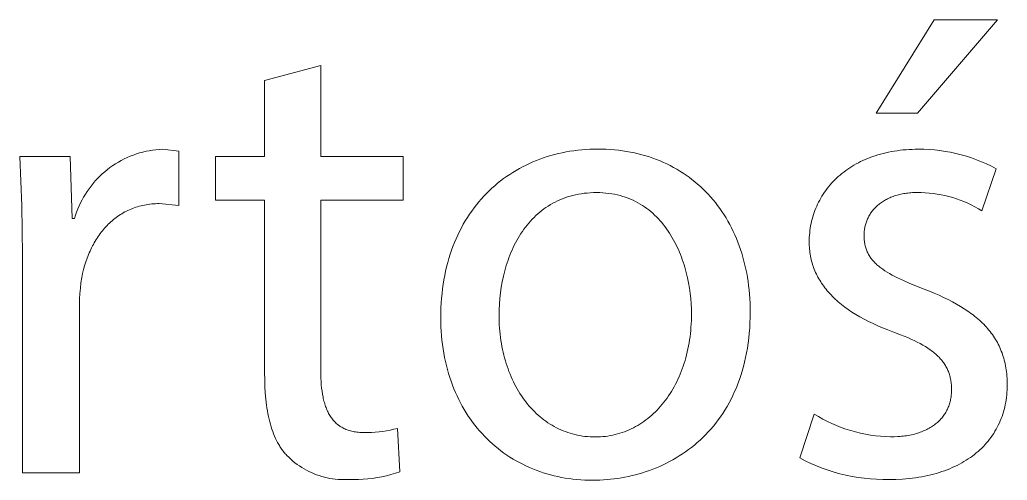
# Model space of a CAD drawing. Header units: millimetres. Extents: x 578 to 4608, y -138 to 2677.
# Drawn here: x 3570 to 3630.9, y -71.2 to -42.8 of the extents above; entities that cross this region are included whole.
import ezdxf

# ---------------------------------------------------------------- set-up
doc = ezdxf.new("R2010")
doc.units = ezdxf.units.MM
doc.header["$MEASUREMENT"] = 0
doc.layers.add('Domyślny', color=7, linetype='Continuous', true_color=0x000000)

msp = doc.modelspace()

# ---------------------------------------------------------------- linework, layer by layer
at = {"layer": 'Domyślny', "color": 18, "lineweight": 15, "true_color": 0x000000}
for p, q in [((3622.794, -48.598), (3626.364, -42.827)), ((3630.269, -42.827), (3625.344, -48.598)), ((3626.364, -42.827), (3630.269, -42.827)), ((3585.078, -46.572), (3588.541, -45.646)), ((3588.541, -45.646), (3588.541, -51.255)), ((3585.078, -51.255), (3585.078, -46.572)), ((3625.344, -48.598), (3622.794, -48.598)), ((3576.983, -51.173), (3577.176, -51.105)), ((3577.176, -51.105), (3577.372, -51.044)), ((3577.372, -51.044), (3577.569, -50.99)), ((3577.569, -50.99), (3577.768, -50.943)), ((3577.768, -50.943), (3577.969, -50.903)), ((3577.969, -50.903), (3578.171, -50.87)), ((3578.171, -50.87), (3578.374, -50.844)), ((3578.374, -50.844), (3578.578, -50.824)), ((3578.578, -50.824), (3578.783, -50.812)), ((3578.783, -50.812), (3579.789, -50.933)), ((3579.789, -50.933), (3579.789, -54.275)), ((3602.732, -51.202), (3602.961, -51.139)), ((3602.961, -51.139), (3603.193, -51.081)), ((3603.193, -51.081), (3603.427, -51.029)), ((3603.427, -51.029), (3603.664, -50.982)), ((3603.664, -50.982), (3603.903, -50.941)), ((3603.903, -50.941), (3604.143, -50.905)), ((3604.143, -50.905), (3604.386, -50.874)), ((3604.386, -50.874), (3604.631, -50.849)), ((3604.631, -50.849), (3604.878, -50.83)), ((3604.878, -50.83), (3605.127, -50.816)), ((3605.127, -50.816), (3605.377, -50.807)), ((3605.377, -50.807), (3605.629, -50.804)), ((3605.629, -50.804), (3605.891, -50.807)), ((3605.891, -50.807), (3606.15, -50.816)), ((3606.15, -50.816), (3606.406, -50.831)), ((3606.406, -50.831), (3606.659, -50.852)), ((3606.659, -50.852), (3606.91, -50.878)), ((3606.91, -50.878), (3607.157, -50.91)), ((3607.157, -50.91), (3607.402, -50.948)), ((3607.402, -50.948), (3607.643, -50.991)), ((3607.643, -50.991), (3607.882, -51.04)), ((3607.882, -51.04), (3608.118, -51.095)), ((3608.118, -51.095), (3608.35, -51.155)), ((3622.889, -51.163), (3623.051, -51.116)), ((3623.051, -51.116), (3623.216, -51.072)), ((3623.216, -51.072), (3623.384, -51.032)), ((3623.384, -51.032), (3623.554, -50.994)), ((3623.554, -50.994), (3623.727, -50.96)), ((3623.727, -50.96), (3623.902, -50.93)), ((3623.902, -50.93), (3624.08, -50.903)), ((3624.08, -50.903), (3624.261, -50.879)), ((3624.261, -50.879), (3624.444, -50.859)), ((3624.444, -50.859), (3624.63, -50.842)), ((3624.63, -50.842), (3624.818, -50.829)), ((3624.818, -50.829), (3625.009, -50.82)), ((3625.009, -50.82), (3625.202, -50.814)), ((3625.202, -50.814), (3625.398, -50.812)), ((3625.398, -50.812), (3625.731, -50.816)), ((3625.731, -50.816), (3626.063, -50.832)), ((3626.063, -50.832), (3626.395, -50.858)), ((3626.395, -50.858), (3626.726, -50.895)), ((3626.726, -50.895), (3627.055, -50.944)), ((3627.055, -50.944), (3627.383, -51.003)), ((3627.383, -51.003), (3627.708, -51.074)), ((3627.708, -51.074), (3628.031, -51.155)), ((3570.11, -54.3), (3569.979, -51.255)), ((3569.979, -51.255), (3573.092, -51.255)), ((3573.092, -51.255), (3573.213, -55.08)), ((3575.712, -51.827), (3575.883, -51.715)), ((3575.883, -51.715), (3576.058, -51.609)), ((3576.058, -51.609), (3576.237, -51.509)), ((3576.237, -51.509), (3576.419, -51.415)), ((3576.419, -51.415), (3576.604, -51.328)), ((3576.604, -51.328), (3576.792, -51.247)), ((3576.792, -51.247), (3576.983, -51.173)), ((3582.059, -53.953), (3582.059, -51.255)), ((3582.059, -51.255), (3585.078, -51.255)), ((3588.541, -51.255), (3593.627, -51.255)), ((3593.627, -51.255), (3593.627, -53.953)), ((3601.199, -51.79), (3601.409, -51.69)), ((3601.409, -51.69), (3601.623, -51.596)), ((3601.623, -51.596), (3601.839, -51.506)), ((3601.839, -51.506), (3602.058, -51.422)), ((3602.058, -51.422), (3602.28, -51.344)), ((3602.28, -51.344), (3602.505, -51.27)), ((3602.505, -51.27), (3602.732, -51.202)), ((3608.35, -51.155), (3608.579, -51.22)), ((3608.579, -51.22), (3608.805, -51.291)), ((3608.805, -51.291), (3609.028, -51.367)), ((3609.028, -51.367), (3609.248, -51.449)), ((3609.248, -51.449), (3609.464, -51.535)), ((3609.464, -51.535), (3609.676, -51.627)), ((3609.676, -51.627), (3609.886, -51.724)), ((3609.886, -51.724), (3610.092, -51.826)), ((3621.42, -51.798), (3621.554, -51.721)), ((3621.554, -51.721), (3621.691, -51.648)), ((3621.691, -51.648), (3621.831, -51.577)), ((3621.831, -51.577), (3621.974, -51.509)), ((3621.974, -51.509), (3622.119, -51.444)), ((3622.119, -51.444), (3622.268, -51.382)), ((3622.268, -51.382), (3622.419, -51.322)), ((3622.419, -51.322), (3622.573, -51.266)), ((3622.573, -51.266), (3622.73, -51.213)), ((3622.73, -51.213), (3622.889, -51.163)), ((3628.031, -51.155), (3628.351, -51.247)), ((3628.351, -51.247), (3628.667, -51.35)), ((3628.667, -51.35), (3628.98, -51.464)), ((3628.98, -51.464), (3629.289, -51.588)), ((3629.289, -51.588), (3629.594, -51.722)), ((3629.594, -51.722), (3629.894, -51.866)), ((3574.919, -52.474), (3575.069, -52.334)), ((3575.069, -52.334), (3575.223, -52.199)), ((3575.223, -52.199), (3575.381, -52.069)), ((3575.381, -52.069), (3575.544, -51.946)), ((3575.544, -51.946), (3575.712, -51.827)), ((3600.001, -52.494), (3600.192, -52.364)), ((3600.192, -52.364), (3600.387, -52.239)), ((3600.387, -52.239), (3600.585, -52.119)), ((3600.585, -52.119), (3600.787, -52.004)), ((3600.787, -52.004), (3600.991, -51.895)), ((3600.991, -51.895), (3601.199, -51.79)), ((3610.092, -51.826), (3610.294, -51.933)), ((3610.294, -51.933), (3610.493, -52.045)), ((3610.493, -52.045), (3610.688, -52.162)), ((3610.688, -52.162), (3610.879, -52.284)), ((3610.879, -52.284), (3611.067, -52.41)), ((3620.564, -52.404), (3620.677, -52.31)), ((3620.677, -52.31), (3620.794, -52.218)), ((3620.794, -52.218), (3620.913, -52.129)), ((3620.913, -52.129), (3621.035, -52.042)), ((3621.035, -52.042), (3621.161, -51.958)), ((3621.161, -51.958), (3621.289, -51.877)), ((3621.289, -51.877), (3621.42, -51.798)), ((3630.189, -52.02), (3629.303, -54.61)), ((3629.894, -51.866), (3630.189, -52.02)), ((3574.374, -53.084), (3574.502, -52.924)), ((3574.502, -52.924), (3574.636, -52.769)), ((3574.636, -52.769), (3574.775, -52.619)), ((3574.775, -52.619), (3574.919, -52.474)), ((3599.27, -53.064), (3599.448, -52.914)), ((3599.448, -52.914), (3599.628, -52.769)), ((3599.628, -52.769), (3599.813, -52.629)), ((3599.813, -52.629), (3600.001, -52.494)), ((3611.067, -52.41), (3611.251, -52.542)), ((3611.251, -52.542), (3611.431, -52.678)), ((3611.431, -52.678), (3611.607, -52.819)), ((3611.607, -52.819), (3611.78, -52.964)), ((3611.78, -52.964), (3611.948, -53.114)), ((3619.949, -53.015), (3620.044, -52.908)), ((3620.044, -52.908), (3620.142, -52.803)), ((3620.142, -52.803), (3620.243, -52.7)), ((3620.243, -52.7), (3620.347, -52.599)), ((3620.347, -52.599), (3620.454, -52.5)), ((3620.454, -52.5), (3620.564, -52.404)), ((3574.023, -53.587), (3574.134, -53.415)), ((3574.134, -53.415), (3574.251, -53.247)), ((3574.251, -53.247), (3574.374, -53.084)), ((3598.599, -53.711), (3598.761, -53.542)), ((3598.761, -53.542), (3598.927, -53.378)), ((3598.927, -53.378), (3599.097, -53.218)), ((3599.097, -53.218), (3599.27, -53.064)), ((3604.433, -53.587), (3604.259, -53.622)), ((3604.61, -53.557), (3604.433, -53.587)), ((3604.791, -53.533), (3604.61, -53.557)), ((3604.975, -53.514), (3604.791, -53.533)), ((3605.163, -53.5), (3604.975, -53.514)), ((3605.354, -53.491), (3605.163, -53.5)), ((3605.549, -53.489), (3605.354, -53.491)), ((3605.744, -53.492), (3605.549, -53.489)), ((3605.935, -53.501), (3605.744, -53.492)), ((3606.123, -53.516), (3605.935, -53.501)), ((3606.307, -53.536), (3606.123, -53.516)), ((3606.487, -53.563), (3606.307, -53.536)), ((3606.664, -53.595), (3606.487, -53.563)), ((3611.948, -53.114), (3612.113, -53.268)), ((3612.113, -53.268), (3612.274, -53.427)), ((3612.274, -53.427), (3612.43, -53.591)), ((3619.449, -53.702), (3619.524, -53.582)), ((3619.524, -53.582), (3619.603, -53.465)), ((3619.603, -53.465), (3619.685, -53.35)), ((3619.685, -53.35), (3619.77, -53.236)), ((3619.77, -53.236), (3619.858, -53.125)), ((3619.858, -53.125), (3619.949, -53.015)), ((3624.32, -53.585), (3624.238, -53.604)), ((3624.404, -53.568), (3624.32, -53.585)), ((3624.489, -53.552), (3624.404, -53.568)), ((3624.575, -53.538), (3624.489, -53.552)), ((3624.663, -53.525), (3624.575, -53.538)), ((3624.753, -53.514), (3624.663, -53.525)), ((3624.843, -53.505), (3624.753, -53.514)), ((3624.935, -53.497), (3624.843, -53.505)), ((3625.029, -53.491), (3624.935, -53.497)), ((3625.124, -53.487), (3625.029, -53.491)), ((3625.22, -53.484), (3625.124, -53.487)), ((3625.317, -53.483), (3625.22, -53.484)), ((3625.564, -53.486), (3625.317, -53.483)), ((3625.811, -53.497), (3625.564, -53.486)), ((3626.057, -53.516), (3625.811, -53.497)), ((3626.302, -53.543), (3626.057, -53.516)), ((3626.547, -53.578), (3626.302, -53.543)), ((3626.79, -53.621), (3626.547, -53.578)), ((3573.64, -54.311), (3573.726, -54.125)), ((3573.726, -54.125), (3573.819, -53.942)), ((3573.819, -53.942), (3573.917, -53.763)), ((3573.917, -53.763), (3574.023, -53.587)), ((3578.118, -54.189), (3578.004, -54.202)), ((3578.232, -54.18), (3578.118, -54.189)), ((3578.347, -54.173), (3578.232, -54.18)), ((3578.464, -54.169), (3578.347, -54.173)), ((3578.581, -54.168), (3578.464, -54.169)), ((3579.789, -54.275), (3578.581, -54.168)), ((3585.078, -53.953), (3582.059, -53.953)), ((3585.078, -64.609), (3585.078, -53.953)), ((3593.627, -53.953), (3588.541, -53.953)), ((3588.541, -53.953), (3588.541, -64.488)), ((3598.138, -54.247), (3598.288, -54.064)), ((3598.288, -54.064), (3598.441, -53.885)), ((3598.441, -53.885), (3598.599, -53.711)), ((3602.843, -54.15), (3602.702, -54.231)), ((3602.987, -54.074), (3602.843, -54.15)), ((3603.134, -54.001), (3602.987, -54.074)), ((3603.285, -53.933), (3603.134, -54.001)), ((3603.439, -53.87), (3603.285, -53.933)), ((3603.596, -53.811), (3603.439, -53.87)), ((3603.757, -53.756), (3603.596, -53.811)), ((3603.921, -53.707), (3603.757, -53.756)), ((3604.088, -53.662), (3603.921, -53.707)), ((3604.259, -53.622), (3604.088, -53.662)), ((3606.837, -53.632), (3606.664, -53.595)), ((3607.006, -53.675), (3606.837, -53.632)), ((3607.172, -53.723), (3607.006, -53.675)), ((3607.334, -53.776), (3607.172, -53.723)), ((3607.493, -53.834), (3607.334, -53.776)), ((3607.649, -53.897), (3607.493, -53.834)), ((3607.8, -53.964), (3607.649, -53.897)), ((3607.949, -54.037), (3607.8, -53.964)), ((3608.094, -54.113), (3607.949, -54.037)), ((3608.235, -54.194), (3608.094, -54.113)), ((3608.373, -54.28), (3608.235, -54.194)), ((3612.43, -53.591), (3612.582, -53.759)), ((3612.582, -53.759), (3612.731, -53.931)), ((3612.731, -53.931), (3612.875, -54.107)), ((3612.875, -54.107), (3613.015, -54.288)), ((3619.123, -54.323), (3619.181, -54.195)), ((3619.181, -54.195), (3619.243, -54.069)), ((3619.243, -54.069), (3619.308, -53.945)), ((3619.308, -53.945), (3619.377, -53.822)), ((3619.377, -53.822), (3619.449, -53.702)), ((3623.002, -54.178), (3622.948, -54.222)), ((3623.058, -54.136), (3623.002, -54.178)), ((3623.116, -54.095), (3623.058, -54.136)), ((3623.175, -54.055), (3623.116, -54.095)), ((3623.235, -54.016), (3623.175, -54.055)), ((3623.298, -53.978), (3623.235, -54.016)), ((3623.361, -53.941), (3623.298, -53.978)), ((3623.426, -53.906), (3623.361, -53.941)), ((3623.493, -53.872), (3623.426, -53.906)), ((3623.561, -53.839), (3623.493, -53.872)), ((3623.63, -53.807), (3623.561, -53.839)), ((3623.701, -53.777), (3623.63, -53.807)), ((3623.773, -53.748), (3623.701, -53.777)), ((3623.847, -53.72), (3623.773, -53.748)), ((3623.922, -53.694), (3623.847, -53.72)), ((3623.999, -53.67), (3623.922, -53.694)), ((3624.077, -53.646), (3623.999, -53.67)), ((3624.157, -53.624), (3624.077, -53.646)), ((3624.238, -53.604), (3624.157, -53.624)), ((3627.031, -53.673), (3626.79, -53.621)), ((3627.271, -53.732), (3627.031, -53.673)), ((3627.508, -53.799), (3627.271, -53.732)), ((3627.744, -53.874), (3627.508, -53.799)), ((3627.976, -53.957), (3627.744, -53.874)), ((3628.206, -54.047), (3627.976, -53.957)), ((3628.433, -54.145), (3628.206, -54.047)), ((3628.656, -54.251), (3628.433, -54.145)), ((3570.14, -57.348), (3570.11, -54.3)), ((3573.42, -54.884), (3573.487, -54.691)), ((3573.487, -54.691), (3573.56, -54.499)), ((3573.56, -54.499), (3573.64, -54.311)), ((3576.274, -54.79), (3576.184, -54.846)), ((3576.365, -54.737), (3576.274, -54.79)), ((3576.458, -54.685), (3576.365, -54.737)), ((3576.552, -54.636), (3576.458, -54.685)), ((3576.647, -54.59), (3576.552, -54.636)), ((3576.744, -54.545), (3576.647, -54.59)), ((3576.842, -54.503), (3576.744, -54.545)), ((3576.941, -54.463), (3576.842, -54.503)), ((3577.042, -54.426), (3576.941, -54.463)), ((3577.144, -54.391), (3577.042, -54.426)), ((3577.247, -54.359), (3577.144, -54.391)), ((3577.352, -54.329), (3577.247, -54.359)), ((3577.457, -54.301), (3577.352, -54.329)), ((3577.564, -54.276), (3577.457, -54.301)), ((3577.673, -54.254), (3577.564, -54.276)), ((3577.782, -54.234), (3577.673, -54.254)), ((3577.893, -54.216), (3577.782, -54.234)), ((3578.004, -54.202), (3577.893, -54.216)), ((3597.715, -54.825), (3597.852, -54.628)), ((3597.852, -54.628), (3597.993, -54.435)), ((3597.993, -54.435), (3598.138, -54.247)), ((3601.925, -54.799), (3601.806, -54.907)), ((3602.046, -54.695), (3601.925, -54.799)), ((3602.171, -54.595), (3602.046, -54.695)), ((3602.299, -54.498), (3602.171, -54.595)), ((3602.43, -54.405), (3602.299, -54.498)), ((3602.564, -54.316), (3602.43, -54.405)), ((3602.702, -54.231), (3602.564, -54.316)), ((3608.508, -54.369), (3608.373, -54.28)), ((3608.639, -54.463), (3608.508, -54.369)), ((3608.767, -54.56), (3608.639, -54.463)), ((3608.892, -54.662), (3608.767, -54.56)), ((3609.013, -54.767), (3608.892, -54.662)), ((3609.131, -54.875), (3609.013, -54.767)), ((3613.015, -54.288), (3613.15, -54.473)), ((3613.15, -54.473), (3613.281, -54.661)), ((3613.281, -54.661), (3613.408, -54.854)), ((3618.922, -54.848), (3618.967, -54.715)), ((3618.967, -54.715), (3619.016, -54.583)), ((3619.016, -54.583), (3619.067, -54.452)), ((3619.067, -54.452), (3619.123, -54.323)), ((3622.45, -54.767), (3622.415, -54.822)), ((3622.488, -54.713), (3622.45, -54.767)), ((3622.527, -54.659), (3622.488, -54.713)), ((3622.567, -54.607), (3622.527, -54.659)), ((3622.609, -54.556), (3622.567, -54.607)), ((3622.653, -54.505), (3622.609, -54.556)), ((3622.698, -54.455), (3622.653, -54.505)), ((3622.745, -54.407), (3622.698, -54.455)), ((3622.793, -54.359), (3622.745, -54.407)), ((3622.843, -54.312), (3622.793, -54.359)), ((3622.895, -54.267), (3622.843, -54.312)), ((3622.948, -54.222), (3622.895, -54.267)), ((3628.876, -54.364), (3628.656, -54.251)), ((3629.091, -54.483), (3628.876, -54.364)), ((3629.303, -54.61), (3629.091, -54.483)), ((3573.213, -55.08), (3573.361, -55.08)), ((3573.361, -55.08), (3573.42, -54.884)), ((3575.515, -55.368), (3575.438, -55.443)), ((3575.593, -55.296), (3575.515, -55.368)), ((3575.673, -55.225), (3575.593, -55.296)), ((3575.755, -55.157), (3575.673, -55.225)), ((3575.838, -55.09), (3575.755, -55.157)), ((3575.922, -55.026), (3575.838, -55.09)), ((3576.008, -54.964), (3575.922, -55.026)), ((3576.095, -54.904), (3576.008, -54.964)), ((3576.184, -54.846), (3576.095, -54.904)), ((3597.332, -55.445), (3597.455, -55.234)), ((3597.455, -55.234), (3597.583, -55.027)), ((3597.583, -55.027), (3597.715, -54.825)), ((3601.364, -55.371), (3601.262, -55.495)), ((3601.47, -55.25), (3601.364, -55.371)), ((3601.579, -55.132), (3601.47, -55.25)), ((3601.691, -55.018), (3601.579, -55.132)), ((3601.806, -54.907), (3601.691, -55.018)), ((3609.246, -54.987), (3609.131, -54.875)), ((3609.358, -55.103), (3609.246, -54.987)), ((3609.466, -55.222), (3609.358, -55.103)), ((3609.571, -55.343), (3609.466, -55.222)), ((3609.673, -55.468), (3609.571, -55.343)), ((3613.408, -54.854), (3613.53, -55.051)), ((3613.53, -55.051), (3613.648, -55.252)), ((3613.648, -55.252), (3613.762, -55.457)), ((3618.75, -55.535), (3618.778, -55.395)), ((3618.778, -55.395), (3618.809, -55.257)), ((3618.809, -55.257), (3618.843, -55.119)), ((3618.843, -55.119), (3618.881, -54.983)), ((3618.881, -54.983), (3618.922, -54.848)), ((3622.146, -55.412), (3622.128, -55.474)), ((3622.165, -55.35), (3622.146, -55.412)), ((3622.187, -55.288), (3622.165, -55.35)), ((3622.209, -55.228), (3622.187, -55.288)), ((3622.234, -55.168), (3622.209, -55.228)), ((3622.26, -55.108), (3622.234, -55.168)), ((3622.288, -55.049), (3622.26, -55.108)), ((3622.317, -54.991), (3622.288, -55.049)), ((3622.348, -54.934), (3622.317, -54.991)), ((3622.38, -54.878), (3622.348, -54.934)), ((3622.415, -54.822), (3622.38, -54.878)), ((3574.939, -56.018), (3574.874, -56.107)), ((3575.006, -55.93), (3574.939, -56.018)), ((3575.074, -55.844), (3575.006, -55.93)), ((3575.144, -55.76), (3575.074, -55.844)), ((3575.215, -55.678), (3575.144, -55.76)), ((3575.288, -55.597), (3575.215, -55.678)), ((3575.362, -55.519), (3575.288, -55.597)), ((3575.438, -55.443), (3575.362, -55.519)), ((3596.991, -56.105), (3597.1, -55.881)), ((3597.1, -55.881), (3597.214, -55.66)), ((3597.214, -55.66), (3597.332, -55.445)), ((3600.882, -56.019), (3600.795, -56.157)), ((3600.972, -55.884), (3600.882, -56.019)), ((3601.066, -55.751), (3600.972, -55.884)), ((3601.162, -55.622), (3601.066, -55.751)), ((3601.262, -55.495), (3601.162, -55.622)), ((3609.772, -55.596), (3609.673, -55.468)), ((3609.868, -55.726), (3609.772, -55.596)), ((3609.96, -55.859), (3609.868, -55.726)), ((3610.05, -55.995), (3609.96, -55.859)), ((3610.136, -56.133), (3610.05, -55.995)), ((3613.762, -55.457), (3613.87, -55.666)), ((3613.87, -55.666), (3613.975, -55.879)), ((3613.975, -55.879), (3614.074, -56.095)), ((3618.677, -56.105), (3618.69, -55.961)), ((3618.69, -55.961), (3618.707, -55.818)), ((3618.707, -55.818), (3618.727, -55.676)), ((3618.727, -55.676), (3618.75, -55.535)), ((3622.046, -55.993), (3622.043, -56.06)), ((3622.05, -55.927), (3622.046, -55.993)), ((3622.056, -55.861), (3622.05, -55.927)), ((3622.064, -55.795), (3622.056, -55.861)), ((3622.073, -55.73), (3622.064, -55.795)), ((3622.085, -55.665), (3622.073, -55.73)), ((3622.097, -55.601), (3622.085, -55.665)), ((3622.112, -55.537), (3622.097, -55.601)), ((3622.128, -55.474), (3622.112, -55.537)), ((3574.572, -56.581), (3574.517, -56.681)), ((3574.63, -56.483), (3574.572, -56.581)), ((3574.688, -56.386), (3574.63, -56.483)), ((3574.749, -56.292), (3574.688, -56.386)), ((3574.811, -56.199), (3574.749, -56.292)), ((3574.874, -56.107), (3574.811, -56.199)), ((3596.695, -56.806), (3596.789, -56.568)), ((3596.789, -56.568), (3596.888, -56.334)), ((3596.888, -56.334), (3596.991, -56.105)), ((3600.551, -56.586), (3600.476, -56.734)), ((3600.629, -56.441), (3600.551, -56.586)), ((3600.71, -56.298), (3600.629, -56.441)), ((3600.795, -56.157), (3600.71, -56.298)), ((3610.219, -56.273), (3610.136, -56.133)), ((3610.3, -56.416), (3610.219, -56.273)), ((3610.377, -56.56), (3610.3, -56.416)), ((3610.451, -56.707), (3610.377, -56.56)), ((3614.074, -56.095), (3614.169, -56.315)), ((3614.169, -56.315), (3614.259, -56.539)), ((3614.259, -56.539), (3614.345, -56.766)), ((3618.661, -56.543), (3618.662, -56.396)), ((3618.662, -56.652), (3618.661, -56.543)), ((3618.662, -56.396), (3618.668, -56.25)), ((3618.668, -56.25), (3618.677, -56.105)), ((3622.043, -56.06), (3622.043, -56.127)), ((3622.043, -56.127), (3622.043, -56.202)), ((3622.043, -56.202), (3622.046, -56.277)), ((3622.046, -56.277), (3622.05, -56.35)), ((3622.05, -56.35), (3622.056, -56.421)), ((3622.056, -56.421), (3622.064, -56.492)), ((3622.064, -56.492), (3622.074, -56.561)), ((3622.074, -56.561), (3622.085, -56.629)), ((3622.085, -56.629), (3622.098, -56.696)), ((3574.263, -57.204), (3574.218, -57.313)), ((3574.311, -57.096), (3574.263, -57.204)), ((3574.36, -56.99), (3574.311, -57.096)), ((3574.41, -56.885), (3574.36, -56.99)), ((3574.463, -56.782), (3574.41, -56.885)), ((3574.517, -56.681), (3574.463, -56.782)), ((3596.523, -57.295), (3596.606, -57.048)), ((3596.606, -57.048), (3596.695, -56.806)), ((3600.268, -57.189), (3600.205, -57.344)), ((3600.335, -57.035), (3600.268, -57.189)), ((3600.404, -56.883), (3600.335, -57.035)), ((3600.476, -56.734), (3600.404, -56.883)), ((3610.522, -56.855), (3610.451, -56.707)), ((3610.591, -57.005), (3610.522, -56.855)), ((3610.656, -57.157), (3610.591, -57.005)), ((3610.719, -57.31), (3610.656, -57.157)), ((3614.345, -56.766), (3614.425, -56.997)), ((3614.425, -56.997), (3614.501, -57.232)), ((3614.501, -57.232), (3614.572, -57.47)), ((3618.665, -56.761), (3618.662, -56.652)), ((3618.671, -56.869), (3618.665, -56.761)), ((3618.68, -56.976), (3618.671, -56.869)), ((3618.691, -57.083), (3618.68, -56.976)), ((3618.704, -57.189), (3618.691, -57.083)), ((3618.72, -57.295), (3618.704, -57.189)), ((3622.098, -56.696), (3622.113, -56.762)), ((3622.113, -56.762), (3622.13, -56.827)), ((3622.13, -56.827), (3622.148, -56.89)), ((3622.148, -56.89), (3622.168, -56.953)), ((3622.168, -56.953), (3622.19, -57.015)), ((3622.19, -57.015), (3622.214, -57.076)), ((3622.214, -57.076), (3622.239, -57.135)), ((3622.239, -57.135), (3622.267, -57.194)), ((3622.267, -57.194), (3622.296, -57.252)), ((3570.14, -70.782), (3570.14, -57.348)), ((3574.052, -57.764), (3573.979, -57.998)), ((3574.131, -57.536), (3574.052, -57.764)), ((3574.174, -57.423), (3574.131, -57.536)), ((3574.218, -57.313), (3574.174, -57.423)), ((3596.304, -58.061), (3596.371, -57.801)), ((3596.371, -57.801), (3596.444, -57.546)), ((3596.444, -57.546), (3596.523, -57.295)), ((3600.033, -57.822), (3599.981, -57.984)), ((3600.087, -57.661), (3600.033, -57.822)), ((3600.145, -57.502), (3600.087, -57.661)), ((3600.205, -57.344), (3600.145, -57.502)), ((3610.778, -57.465), (3610.719, -57.31)), ((3610.835, -57.62), (3610.778, -57.465)), ((3610.889, -57.777), (3610.835, -57.62)), ((3610.94, -57.935), (3610.889, -57.777)), ((3614.572, -57.47), (3614.637, -57.711)), ((3614.637, -57.711), (3614.698, -57.956)), ((3618.738, -57.4), (3618.72, -57.295)), ((3618.759, -57.504), (3618.738, -57.4)), ((3618.782, -57.608), (3618.759, -57.504)), ((3618.808, -57.711), (3618.782, -57.608)), ((3618.836, -57.814), (3618.808, -57.711)), ((3618.867, -57.915), (3618.836, -57.814)), ((3622.296, -57.252), (3622.327, -57.309)), ((3622.327, -57.309), (3622.359, -57.365)), ((3622.359, -57.365), (3622.394, -57.421)), ((3622.394, -57.421), (3622.43, -57.475)), ((3622.43, -57.475), (3622.468, -57.529)), ((3622.468, -57.529), (3622.508, -57.582)), ((3622.508, -57.582), (3622.55, -57.635)), ((3622.55, -57.635), (3622.594, -57.686)), ((3622.594, -57.686), (3622.639, -57.737)), ((3622.639, -57.737), (3622.686, -57.788)), ((3622.686, -57.788), (3622.735, -57.838)), ((3622.735, -57.838), (3622.786, -57.887)), ((3573.914, -58.237), (3573.855, -58.481)), ((3573.979, -57.998), (3573.914, -58.237)), ((3596.185, -58.593), (3596.242, -58.325)), ((3596.242, -58.325), (3596.304, -58.061)), ((3599.887, -58.312), (3599.844, -58.479)), ((3599.933, -58.147), (3599.887, -58.312)), ((3599.981, -57.984), (3599.933, -58.147)), ((3610.988, -58.094), (3610.94, -57.935)), ((3611.076, -58.414), (3610.988, -58.094)), ((3611.154, -58.737), (3611.076, -58.414)), ((3614.698, -57.956), (3614.754, -58.204)), ((3614.754, -58.204), (3614.805, -58.455)), ((3614.805, -58.455), (3614.85, -58.71)), ((3618.9, -58.016), (3618.867, -57.915)), ((3618.935, -58.117), (3618.9, -58.016)), ((3618.973, -58.217), (3618.935, -58.117)), ((3619.014, -58.316), (3618.973, -58.217)), ((3619.057, -58.414), (3619.014, -58.316)), ((3619.103, -58.512), (3619.057, -58.414)), ((3622.786, -57.887), (3622.839, -57.935)), ((3622.839, -57.935), (3622.894, -57.983)), ((3622.894, -57.983), (3622.95, -58.031)), ((3622.95, -58.031), (3623.008, -58.078)), ((3623.008, -58.078), (3623.069, -58.125)), ((3623.069, -58.125), (3623.131, -58.171)), ((3623.131, -58.171), (3623.195, -58.217)), ((3623.195, -58.217), (3623.328, -58.307)), ((3623.328, -58.307), (3623.469, -58.397)), ((3623.469, -58.397), (3623.618, -58.485)), ((3573.755, -59.059), (3573.716, -59.388)), ((3573.804, -58.731), (3573.755, -59.059)), ((3573.855, -58.481), (3573.804, -58.731)), ((3596.089, -59.142), (3596.135, -58.865)), ((3596.135, -58.865), (3596.185, -58.593)), ((3599.732, -58.984), (3599.672, -59.325)), ((3599.804, -58.646), (3599.732, -58.984)), ((3599.844, -58.479), (3599.804, -58.646)), ((3611.22, -59.06), (3611.154, -58.737)), ((3611.276, -59.384), (3611.22, -59.06)), ((3614.85, -58.71), (3614.89, -58.968)), ((3614.89, -58.968), (3614.925, -59.228)), ((3619.151, -58.609), (3619.103, -58.512)), ((3619.201, -58.705), (3619.151, -58.609)), ((3619.254, -58.801), (3619.201, -58.705)), ((3619.31, -58.896), (3619.254, -58.801)), ((3619.368, -58.99), (3619.31, -58.896)), ((3619.429, -59.083), (3619.368, -58.99)), ((3623.618, -58.485), (3623.774, -58.572)), ((3623.774, -58.572), (3623.938, -58.659)), ((3623.938, -58.659), (3624.109, -58.745)), ((3624.109, -58.745), (3624.475, -58.916)), ((3624.475, -58.916), (3624.872, -59.089)), ((3573.716, -59.388), (3573.687, -59.719)), ((3596.017, -59.707), (3596.05, -59.422)), ((3596.05, -59.422), (3596.089, -59.142)), ((3599.623, -59.669), (3599.585, -60.015)), ((3599.672, -59.325), (3599.623, -59.669)), ((3611.321, -59.708), (3611.276, -59.384)), ((3614.925, -59.228), (3614.955, -59.492)), ((3614.955, -59.492), (3614.98, -59.759)), ((3619.492, -59.176), (3619.429, -59.083)), ((3619.558, -59.268), (3619.492, -59.176)), ((3619.626, -59.359), (3619.558, -59.268)), ((3619.697, -59.449), (3619.626, -59.359)), ((3619.771, -59.539), (3619.697, -59.449)), ((3619.847, -59.627), (3619.771, -59.539)), ((3619.925, -59.715), (3619.847, -59.627)), ((3624.872, -59.089), (3625.76, -59.442)), ((3625.76, -59.442), (3626.072, -59.565)), ((3626.072, -59.565), (3626.375, -59.691)), ((3573.667, -60.05), (3573.656, -60.381)), ((3573.687, -59.719), (3573.667, -60.05)), ((3595.968, -60.289), (3595.989, -59.996)), ((3595.989, -59.996), (3596.017, -59.707)), ((3599.585, -60.015), (3599.558, -60.362)), ((3611.356, -60.03), (3611.321, -59.708)), ((3611.38, -60.349), (3611.356, -60.03)), ((3614.98, -59.759), (3614.999, -60.029)), ((3614.999, -60.029), (3615.013, -60.302)), ((3620.007, -59.803), (3619.925, -59.715)), ((3620.09, -59.889), (3620.007, -59.803)), ((3620.177, -59.975), (3620.09, -59.889)), ((3620.266, -60.059), (3620.177, -59.975)), ((3620.357, -60.143), (3620.266, -60.059)), ((3620.451, -60.226), (3620.357, -60.143)), ((3620.548, -60.309), (3620.451, -60.226)), ((3626.375, -59.691), (3626.668, -59.819)), ((3626.668, -59.819), (3626.951, -59.95)), ((3626.951, -59.95), (3627.224, -60.084)), ((3627.224, -60.084), (3627.488, -60.221)), ((3627.488, -60.221), (3627.742, -60.361)), ((3573.656, -60.381), (3573.656, -70.782)), ((3595.94, -61.192), (3595.943, -60.887)), ((3595.943, -60.887), (3595.952, -60.586)), ((3595.952, -60.586), (3595.968, -60.289)), ((3599.542, -60.71), (3599.536, -61.058)), ((3599.558, -60.362), (3599.542, -60.71)), ((3611.395, -60.665), (3611.38, -60.349)), ((3611.4, -60.977), (3611.395, -60.665)), ((3615.013, -60.302), (3615.021, -60.578)), ((3615.024, -60.856), (3615.02, -61.192)), ((3615.021, -60.578), (3615.024, -60.856)), ((3620.647, -60.39), (3620.548, -60.309)), ((3620.749, -60.471), (3620.647, -60.39)), ((3620.854, -60.55), (3620.749, -60.471)), ((3621.071, -60.707), (3620.854, -60.55)), ((3621.299, -60.861), (3621.071, -60.707)), ((3621.537, -61.01), (3621.299, -60.861)), ((3627.742, -60.361), (3627.986, -60.504)), ((3627.986, -60.504), (3628.22, -60.651)), ((3628.22, -60.651), (3628.445, -60.801)), ((3628.445, -60.801), (3628.659, -60.956)), ((3595.943, -61.479), (3595.94, -61.192)), ((3595.951, -61.763), (3595.943, -61.479)), ((3599.536, -61.058), (3599.538, -61.257)), ((3599.538, -61.257), (3599.543, -61.455)), ((3599.543, -61.455), (3599.552, -61.651)), ((3611.383, -61.588), (3611.393, -61.386)), ((3611.393, -61.386), (3611.398, -61.183)), ((3611.398, -61.183), (3611.4, -60.977)), ((3615.02, -61.192), (3615.009, -61.521)), ((3621.786, -61.156), (3621.537, -61.01)), ((3622.045, -61.299), (3621.786, -61.156)), ((3622.315, -61.437), (3622.045, -61.299)), ((3622.596, -61.572), (3622.315, -61.437)), ((3628.659, -60.956), (3628.763, -61.034)), ((3628.763, -61.034), (3628.864, -61.114)), ((3628.864, -61.114), (3628.963, -61.194)), ((3628.963, -61.194), (3629.059, -61.276)), ((3629.059, -61.276), (3629.153, -61.359)), ((3629.153, -61.359), (3629.244, -61.443)), ((3629.244, -61.443), (3629.333, -61.527)), ((3595.966, -62.043), (3595.951, -61.763)), ((3595.987, -62.32), (3595.966, -62.043)), ((3599.552, -61.651), (3599.565, -61.845)), ((3599.565, -61.845), (3599.581, -62.038)), ((3599.581, -62.038), (3599.6, -62.229)), ((3611.334, -62.181), (3611.354, -61.986)), ((3611.354, -61.986), (3611.371, -61.788)), ((3611.371, -61.788), (3611.383, -61.588)), ((3614.991, -61.845), (3614.966, -62.163)), ((3615.009, -61.521), (3614.991, -61.845)), ((3622.888, -61.703), (3622.596, -61.572)), ((3623.19, -61.83), (3622.888, -61.703)), ((3623.503, -61.953), (3623.19, -61.83)), ((3623.828, -62.072), (3623.503, -61.953)), ((3624.299, -62.253), (3623.828, -62.072)), ((3629.333, -61.527), (3629.42, -61.613)), ((3629.42, -61.613), (3629.503, -61.701)), ((3629.503, -61.701), (3629.585, -61.789)), ((3629.585, -61.789), (3629.664, -61.878)), ((3629.664, -61.878), (3629.74, -61.969)), ((3629.74, -61.969), (3629.814, -62.061)), ((3629.814, -62.061), (3629.886, -62.154)), ((3596.013, -62.593), (3595.987, -62.32)), ((3596.045, -62.863), (3596.013, -62.593)), ((3599.6, -62.229), (3599.623, -62.418)), ((3599.623, -62.418), (3599.649, -62.605)), ((3599.649, -62.605), (3599.678, -62.791)), ((3611.254, -62.756), (3611.284, -62.567)), ((3611.284, -62.567), (3611.311, -62.375)), ((3611.311, -62.375), (3611.334, -62.181)), ((3614.934, -62.475), (3614.896, -62.781)), ((3614.966, -62.163), (3614.934, -62.475)), ((3624.734, -62.434), (3624.299, -62.253)), ((3624.938, -62.525), (3624.734, -62.434)), ((3625.132, -62.617), (3624.938, -62.525)), ((3625.318, -62.709), (3625.132, -62.617)), ((3625.496, -62.802), (3625.318, -62.709)), ((3629.886, -62.154), (3629.955, -62.248)), ((3629.955, -62.248), (3630.022, -62.344)), ((3630.022, -62.344), (3630.086, -62.441)), ((3630.086, -62.441), (3630.147, -62.539)), ((3630.147, -62.539), (3630.206, -62.638)), ((3630.206, -62.638), (3630.263, -62.739)), ((3596.082, -63.129), (3596.045, -62.863)), ((3596.125, -63.392), (3596.082, -63.129)), ((3599.678, -62.791), (3599.711, -62.974)), ((3599.711, -62.974), (3599.747, -63.156)), ((3599.747, -63.156), (3599.786, -63.335)), ((3611.099, -63.492), (3611.142, -63.312)), ((3611.142, -63.312), (3611.183, -63.129)), ((3611.183, -63.129), (3611.22, -62.944)), ((3611.22, -62.944), (3611.254, -62.756)), ((3614.851, -63.081), (3614.799, -63.375)), ((3614.896, -62.781), (3614.851, -63.081)), ((3625.664, -62.896), (3625.496, -62.802)), ((3625.824, -62.991), (3625.664, -62.896)), ((3625.976, -63.087), (3625.824, -62.991)), ((3626.12, -63.185), (3625.976, -63.087)), ((3626.189, -63.234), (3626.12, -63.185)), ((3626.255, -63.284), (3626.189, -63.234)), ((3626.32, -63.334), (3626.255, -63.284)), ((3630.263, -62.739), (3630.317, -62.841)), ((3630.317, -62.841), (3630.369, -62.945)), ((3630.369, -62.945), (3630.418, -63.05)), ((3630.418, -63.05), (3630.464, -63.156)), ((3630.464, -63.156), (3630.508, -63.264)), ((3630.508, -63.264), (3630.55, -63.373)), ((3596.174, -63.651), (3596.125, -63.392)), ((3596.227, -63.906), (3596.174, -63.651)), ((3596.287, -64.158), (3596.227, -63.906)), ((3599.786, -63.335), (3599.828, -63.512)), ((3599.828, -63.512), (3599.874, -63.687)), ((3599.874, -63.687), (3599.923, -63.86)), ((3599.923, -63.86), (3599.974, -64.03)), ((3610.949, -64.019), (3611.002, -63.846)), ((3611.002, -63.846), (3611.052, -63.67)), ((3611.052, -63.67), (3611.099, -63.492)), ((3614.741, -63.664), (3614.677, -63.947)), ((3614.799, -63.375), (3614.741, -63.664)), ((3626.383, -63.385), (3626.32, -63.334)), ((3626.443, -63.436), (3626.383, -63.385)), ((3626.502, -63.488), (3626.443, -63.436)), ((3626.559, -63.54), (3626.502, -63.488)), ((3626.614, -63.592), (3626.559, -63.54)), ((3626.667, -63.645), (3626.614, -63.592)), ((3626.718, -63.699), (3626.667, -63.645)), ((3626.767, -63.753), (3626.718, -63.699)), ((3626.815, -63.808), (3626.767, -63.753)), ((3626.86, -63.863), (3626.815, -63.808)), ((3626.904, -63.919), (3626.86, -63.863)), ((3626.945, -63.976), (3626.904, -63.919)), ((3630.55, -63.373), (3630.589, -63.484)), ((3630.589, -63.484), (3630.626, -63.596)), ((3630.626, -63.596), (3630.66, -63.71)), ((3630.66, -63.71), (3630.691, -63.825)), ((3630.691, -63.825), (3630.72, -63.942)), ((3588.541, -64.488), (3588.543, -64.711)), ((3596.351, -64.406), (3596.287, -64.158)), ((3596.42, -64.65), (3596.351, -64.406)), ((3599.974, -64.03), (3600.029, -64.199)), ((3600.029, -64.199), (3600.087, -64.364)), ((3600.087, -64.364), (3600.148, -64.528)), ((3600.148, -64.528), (3600.212, -64.689)), ((3610.705, -64.686), (3610.771, -64.524)), ((3610.771, -64.524), (3610.833, -64.358)), ((3610.833, -64.358), (3610.893, -64.19)), ((3610.893, -64.19), (3610.949, -64.019)), ((3614.531, -64.495), (3614.448, -64.761)), ((3614.607, -64.224), (3614.531, -64.495)), ((3614.677, -63.947), (3614.607, -64.224)), ((3626.985, -64.034), (3626.945, -63.976)), ((3627.024, -64.092), (3626.985, -64.034)), ((3627.06, -64.15), (3627.024, -64.092)), ((3627.095, -64.21), (3627.06, -64.15)), ((3627.127, -64.27), (3627.095, -64.21)), ((3627.159, -64.331), (3627.127, -64.27)), ((3627.188, -64.392), (3627.159, -64.331)), ((3627.216, -64.455), (3627.188, -64.392)), ((3627.242, -64.518), (3627.216, -64.455)), ((3627.266, -64.582), (3627.242, -64.518)), ((3630.72, -63.942), (3630.747, -64.06)), ((3630.747, -64.06), (3630.771, -64.18)), ((3630.771, -64.18), (3630.792, -64.301)), ((3630.792, -64.301), (3630.811, -64.425)), ((3630.811, -64.425), (3630.828, -64.549)), ((3585.083, -65.033), (3585.078, -64.609)), ((3585.096, -65.443), (3585.083, -65.033)), ((3588.543, -64.711), (3588.549, -64.929)), ((3588.549, -64.929), (3588.56, -65.14)), ((3588.56, -65.14), (3588.575, -65.345)), ((3596.495, -64.89), (3596.42, -64.65)), ((3596.575, -65.127), (3596.495, -64.89)), ((3596.66, -65.359), (3596.575, -65.127)), ((3600.212, -64.689), (3600.279, -64.847)), ((3600.279, -64.847), (3600.349, -65.003)), ((3600.349, -65.003), (3600.421, -65.156)), ((3600.421, -65.156), (3600.497, -65.307)), ((3610.492, -65.159), (3610.566, -65.004)), ((3610.566, -65.004), (3610.637, -64.847)), ((3610.637, -64.847), (3610.705, -64.686)), ((3614.36, -65.021), (3614.267, -65.275)), ((3614.448, -64.761), (3614.36, -65.021)), ((3627.288, -64.647), (3627.266, -64.582)), ((3627.309, -64.713), (3627.288, -64.647)), ((3627.329, -64.78), (3627.309, -64.713)), ((3627.346, -64.847), (3627.329, -64.78)), ((3627.363, -64.916), (3627.346, -64.847)), ((3627.377, -64.985), (3627.363, -64.916)), ((3627.39, -65.056), (3627.377, -64.985)), ((3627.401, -65.127), (3627.39, -65.056)), ((3627.411, -65.2), (3627.401, -65.127)), ((3630.828, -64.549), (3630.842, -64.676)), ((3630.842, -64.676), (3630.853, -64.804)), ((3630.853, -64.804), (3630.862, -64.934)), ((3630.862, -64.934), (3630.868, -65.065)), ((3630.868, -65.065), (3630.872, -65.199)), ((3585.119, -65.841), (3585.096, -65.443)), ((3588.575, -65.345), (3588.594, -65.543)), ((3588.594, -65.543), (3588.618, -65.736)), ((3588.618, -65.736), (3588.647, -65.921)), ((3596.749, -65.588), (3596.66, -65.359)), ((3596.844, -65.813), (3596.749, -65.588)), ((3600.497, -65.307), (3600.575, -65.455)), ((3600.575, -65.455), (3600.656, -65.6)), ((3600.656, -65.6), (3600.74, -65.742)), ((3600.74, -65.742), (3600.826, -65.881)), ((3610.08, -65.889), (3610.168, -65.749)), ((3610.168, -65.749), (3610.253, -65.606)), ((3610.253, -65.606), (3610.335, -65.46)), ((3610.335, -65.46), (3610.415, -65.311)), ((3610.415, -65.311), (3610.492, -65.159)), ((3614.168, -65.523), (3614.063, -65.766)), ((3614.267, -65.275), (3614.168, -65.523)), ((3627.419, -65.273), (3627.411, -65.2)), ((3627.426, -65.347), (3627.419, -65.273)), ((3627.431, -65.423), (3627.426, -65.347)), ((3627.435, -65.499), (3627.431, -65.423)), ((3627.434, -65.806), (3627.437, -65.731)), ((3627.437, -65.577), (3627.435, -65.499)), ((3627.438, -65.656), (3627.437, -65.577)), ((3627.437, -65.731), (3627.438, -65.656)), ((3630.866, -65.653), (3630.856, -65.81)), ((3630.871, -65.494), (3630.866, -65.653)), ((3630.873, -65.334), (3630.871, -65.494)), ((3630.872, -65.199), (3630.873, -65.334)), ((3585.152, -66.225), (3585.119, -65.841)), ((3585.196, -66.595), (3585.152, -66.225)), ((3588.647, -65.921), (3588.681, -66.101)), ((3588.681, -66.101), (3588.699, -66.188)), ((3588.699, -66.188), (3588.719, -66.273)), ((3588.719, -66.273), (3588.74, -66.357)), ((3588.74, -66.357), (3588.763, -66.439)), ((3596.943, -66.033), (3596.844, -65.813)), ((3597.047, -66.25), (3596.943, -66.033)), ((3597.156, -66.462), (3597.047, -66.25)), ((3600.826, -65.881), (3600.915, -66.018)), ((3600.915, -66.018), (3601.007, -66.151)), ((3601.007, -66.151), (3601.102, -66.282)), ((3601.102, -66.282), (3601.199, -66.409)), ((3609.702, -66.419), (3609.801, -66.292)), ((3609.801, -66.292), (3609.896, -66.161)), ((3609.896, -66.161), (3609.989, -66.027)), ((3609.989, -66.027), (3610.08, -65.889)), ((3613.839, -66.236), (3613.719, -66.462)), ((3613.954, -66.004), (3613.839, -66.236)), ((3614.063, -65.766), (3613.954, -66.004)), ((3627.349, -66.383), (3627.366, -66.313)), ((3627.366, -66.313), (3627.381, -66.243)), ((3627.381, -66.243), (3627.394, -66.171)), ((3627.394, -66.171), (3627.406, -66.099)), ((3627.406, -66.099), (3627.415, -66.027)), ((3627.415, -66.027), (3627.423, -65.954)), ((3627.423, -65.954), (3627.43, -65.88)), ((3627.43, -65.88), (3627.434, -65.806)), ((3630.804, -66.272), (3630.779, -66.422)), ((3630.825, -66.119), (3630.804, -66.272)), ((3630.842, -65.965), (3630.825, -66.119)), ((3630.856, -65.81), (3630.842, -65.965)), ((3585.221, -66.774), (3585.196, -66.595)), ((3585.25, -66.951), (3585.221, -66.774)), ((3585.281, -67.123), (3585.25, -66.951)), ((3588.763, -66.439), (3588.787, -66.52)), ((3588.787, -66.52), (3588.812, -66.599)), ((3588.812, -66.599), (3588.838, -66.676)), ((3588.838, -66.676), (3588.866, -66.751)), ((3588.866, -66.751), (3588.895, -66.825)), ((3588.895, -66.825), (3588.925, -66.897)), ((3588.925, -66.897), (3588.957, -66.967)), ((3588.957, -66.967), (3588.99, -67.036)), ((3597.269, -66.671), (3597.156, -66.462)), ((3597.387, -66.875), (3597.269, -66.671)), ((3597.509, -67.075), (3597.387, -66.875)), ((3601.199, -66.409), (3601.298, -66.533)), ((3601.298, -66.533), (3601.4, -66.655)), ((3601.4, -66.655), (3601.505, -66.772)), ((3601.505, -66.772), (3601.612, -66.887)), ((3601.612, -66.887), (3601.721, -66.998)), ((3609.175, -67.009), (3609.285, -66.898)), ((3609.285, -66.898), (3609.393, -66.783)), ((3609.393, -66.783), (3609.499, -66.665)), ((3609.499, -66.665), (3609.602, -66.544)), ((3609.602, -66.544), (3609.702, -66.419)), ((3613.464, -66.898), (3613.33, -67.108)), ((3613.594, -66.683), (3613.464, -66.898)), ((3613.719, -66.462), (3613.594, -66.683)), ((3627.079, -67.042), (3627.114, -66.98)), ((3627.114, -66.98), (3627.148, -66.917)), ((3627.148, -66.917), (3627.179, -66.853)), ((3627.179, -66.853), (3627.209, -66.788)), ((3627.209, -66.788), (3627.237, -66.722)), ((3627.237, -66.722), (3627.263, -66.656)), ((3627.263, -66.656), (3627.287, -66.589)), ((3627.287, -66.589), (3627.309, -66.521)), ((3627.309, -66.521), (3627.33, -66.453)), ((3627.33, -66.453), (3627.349, -66.383)), ((3630.681, -66.864), (3630.641, -67.008)), ((3630.718, -66.719), (3630.681, -66.864)), ((3630.75, -66.571), (3630.718, -66.719)), ((3630.779, -66.422), (3630.75, -66.571)), ((3585.314, -67.293), (3585.281, -67.123)), ((3585.351, -67.458), (3585.314, -67.293)), ((3585.39, -67.62), (3585.351, -67.458)), ((3588.99, -67.036), (3589.024, -67.103)), ((3589.024, -67.103), (3589.06, -67.168)), ((3589.06, -67.168), (3589.098, -67.231)), ((3589.098, -67.231), (3589.136, -67.293)), ((3589.136, -67.293), (3589.177, -67.353)), ((3589.177, -67.353), (3589.218, -67.411)), ((3589.218, -67.411), (3589.261, -67.467)), ((3589.261, -67.467), (3589.306, -67.522)), ((3589.306, -67.522), (3589.352, -67.574)), ((3589.352, -67.574), (3589.4, -67.625)), ((3597.636, -67.271), (3597.509, -67.075)), ((3597.767, -67.463), (3597.636, -67.271)), ((3597.902, -67.65), (3597.767, -67.463)), ((3601.721, -66.998), (3601.833, -67.106)), ((3601.833, -67.106), (3601.947, -67.21)), ((3601.947, -67.21), (3602.064, -67.311)), ((3602.064, -67.311), (3602.183, -67.409)), ((3602.183, -67.409), (3602.304, -67.503)), ((3602.304, -67.503), (3602.427, -67.593)), ((3602.427, -67.593), (3602.552, -67.679)), ((3608.468, -67.602), (3608.591, -67.512)), ((3608.591, -67.512), (3608.712, -67.418)), ((3608.712, -67.418), (3608.831, -67.321)), ((3608.831, -67.321), (3608.948, -67.221)), ((3608.948, -67.221), (3609.063, -67.116)), ((3609.063, -67.116), (3609.175, -67.009)), ((3613.048, -67.511), (3612.901, -67.704)), ((3613.191, -67.312), (3613.048, -67.511)), ((3613.33, -67.108), (3613.191, -67.312)), ((3618.084, -69.856), (3618.969, -67.145)), ((3618.969, -67.145), (3619.235, -67.306)), ((3619.235, -67.306), (3619.505, -67.457)), ((3619.505, -67.457), (3619.781, -67.6)), ((3626.626, -67.609), (3626.68, -67.557)), ((3626.68, -67.557), (3626.732, -67.504)), ((3626.732, -67.504), (3626.782, -67.449)), ((3626.782, -67.449), (3626.83, -67.394)), ((3626.83, -67.394), (3626.876, -67.338)), ((3626.876, -67.338), (3626.92, -67.281)), ((3626.92, -67.281), (3626.963, -67.222)), ((3626.963, -67.222), (3627.003, -67.163)), ((3627.003, -67.163), (3627.042, -67.103)), ((3627.042, -67.103), (3627.079, -67.042)), ((3630.444, -67.563), (3630.386, -67.697)), ((3630.499, -67.427), (3630.444, -67.563)), ((3630.55, -67.289), (3630.499, -67.427)), ((3630.597, -67.149), (3630.55, -67.289)), ((3630.641, -67.008), (3630.597, -67.149)), ((3585.433, -67.778), (3585.39, -67.62)), ((3585.478, -67.933), (3585.433, -67.778)), ((3585.526, -68.084), (3585.478, -67.933)), ((3585.578, -68.231), (3585.526, -68.084)), ((3589.4, -67.625), (3589.449, -67.674)), ((3589.449, -67.674), (3589.499, -67.721)), ((3589.499, -67.721), (3589.552, -67.767)), ((3589.552, -67.767), (3589.578, -67.789)), ((3589.578, -67.789), (3589.606, -67.81)), ((3589.606, -67.81), (3589.633, -67.831)), ((3589.633, -67.831), (3589.661, -67.852)), ((3589.661, -67.852), (3589.689, -67.872)), ((3589.689, -67.872), (3589.718, -67.892)), ((3589.718, -67.892), (3589.747, -67.911)), ((3589.747, -67.911), (3589.776, -67.93)), ((3589.776, -67.93), (3589.837, -67.966)), ((3589.837, -67.966), (3589.898, -68)), ((3589.898, -68), (3589.962, -68.032)), ((3589.962, -68.032), (3590.027, -68.063)), ((3590.027, -68.063), (3590.094, -68.091)), ((3590.094, -68.091), (3590.162, -68.118)), ((3590.162, -68.118), (3590.232, -68.143)), ((3590.232, -68.143), (3590.304, -68.165)), ((3590.304, -68.165), (3590.378, -68.186)), ((3590.378, -68.186), (3590.453, -68.205)), ((3592.362, -68.217), (3592.59, -68.182)), ((3592.59, -68.182), (3592.816, -68.139)), ((3592.816, -68.139), (3593.041, -68.088)), ((3593.041, -68.088), (3593.265, -68.031)), ((3593.265, -68.031), (3593.426, -70.702)), ((3598.042, -67.833), (3597.902, -67.65)), ((3598.185, -68.012), (3598.042, -67.833)), ((3598.333, -68.186), (3598.185, -68.012)), ((3598.485, -68.356), (3598.333, -68.186)), ((3602.552, -67.679), (3602.68, -67.762)), ((3602.68, -67.762), (3602.809, -67.841)), ((3602.809, -67.841), (3602.941, -67.916)), ((3602.941, -67.916), (3603.075, -67.988)), ((3603.075, -67.988), (3603.211, -68.055)), ((3603.211, -68.055), (3603.349, -68.119)), ((3603.349, -68.119), (3603.488, -68.178)), ((3603.488, -68.178), (3603.63, -68.233)), ((3607.271, -68.237), (3607.412, -68.183)), ((3607.412, -68.183), (3607.55, -68.124)), ((3607.55, -68.124), (3607.687, -68.061)), ((3607.687, -68.061), (3607.822, -67.994)), ((3607.822, -67.994), (3607.955, -67.923)), ((3607.955, -67.923), (3608.086, -67.849)), ((3608.086, -67.849), (3608.215, -67.77)), ((3608.215, -67.77), (3608.343, -67.688)), ((3608.343, -67.688), (3608.468, -67.602)), ((3612.593, -68.074), (3612.433, -68.252)), ((3612.749, -67.892), (3612.593, -68.074)), ((3612.901, -67.704), (3612.749, -67.892)), ((3619.781, -67.6), (3620.061, -67.733)), ((3620.061, -67.733), (3620.346, -67.856)), ((3620.346, -67.856), (3620.635, -67.97)), ((3620.635, -67.97), (3620.927, -68.074)), ((3620.927, -68.074), (3621.222, -68.168)), ((3621.222, -68.168), (3621.521, -68.252)), ((3625.677, -68.207), (3625.757, -68.172)), ((3625.757, -68.172), (3625.835, -68.137)), ((3625.835, -68.137), (3625.912, -68.1)), ((3625.912, -68.1), (3625.986, -68.062)), ((3625.986, -68.062), (3626.059, -68.022)), ((3626.059, -68.022), (3626.129, -67.981)), ((3626.129, -67.981), (3626.198, -67.939)), ((3626.198, -67.939), (3626.265, -67.896)), ((3626.265, -67.896), (3626.33, -67.851)), ((3626.33, -67.851), (3626.393, -67.805)), ((3626.393, -67.805), (3626.454, -67.757)), ((3626.454, -67.757), (3626.513, -67.709)), ((3626.513, -67.709), (3626.571, -67.659)), ((3626.571, -67.659), (3626.626, -67.609)), ((3630.188, -68.087), (3630.115, -68.213)), ((3630.258, -67.959), (3630.188, -68.087)), ((3630.323, -67.829), (3630.258, -67.959)), ((3630.386, -67.697), (3630.323, -67.829)), ((3585.632, -68.374), (3585.578, -68.231)), ((3585.69, -68.514), (3585.632, -68.374)), ((3585.75, -68.65), (3585.69, -68.514)), ((3585.814, -68.782), (3585.75, -68.65)), ((3585.882, -68.91), (3585.814, -68.782)), ((3590.453, -68.205), (3590.53, -68.222)), ((3590.53, -68.222), (3590.609, -68.237)), ((3590.609, -68.237), (3590.69, -68.25)), ((3590.69, -68.25), (3590.772, -68.261)), ((3590.772, -68.261), (3590.856, -68.27)), ((3590.856, -68.27), (3590.942, -68.277)), ((3590.942, -68.277), (3591.03, -68.282)), ((3591.03, -68.282), (3591.12, -68.285)), ((3591.12, -68.285), (3591.211, -68.286)), ((3591.211, -68.286), (3591.442, -68.287)), ((3591.442, -68.287), (3591.673, -68.281)), ((3591.673, -68.281), (3591.903, -68.267)), ((3591.903, -68.267), (3592.133, -68.246)), ((3592.133, -68.246), (3592.362, -68.217)), ((3598.64, -68.521), (3598.485, -68.356)), ((3598.8, -68.682), (3598.64, -68.521)), ((3598.963, -68.838), (3598.8, -68.682)), ((3603.63, -68.233), (3603.774, -68.284)), ((3603.774, -68.284), (3603.919, -68.331)), ((3603.919, -68.331), (3604.066, -68.374)), ((3604.066, -68.374), (3604.215, -68.413)), ((3604.215, -68.413), (3604.366, -68.447)), ((3604.366, -68.447), (3604.519, -68.476)), ((3604.519, -68.476), (3604.673, -68.502)), ((3604.673, -68.502), (3604.829, -68.522)), ((3604.829, -68.522), (3604.986, -68.539)), ((3604.986, -68.539), (3605.145, -68.55)), ((3605.145, -68.55), (3605.306, -68.557)), ((3605.306, -68.557), (3605.468, -68.56)), ((3605.468, -68.56), (3605.626, -68.558)), ((3605.626, -68.558), (3605.783, -68.551)), ((3605.783, -68.551), (3605.938, -68.539)), ((3605.938, -68.539), (3606.092, -68.523)), ((3606.092, -68.523), (3606.245, -68.503)), ((3606.245, -68.503), (3606.396, -68.478)), ((3606.396, -68.478), (3606.546, -68.448)), ((3606.546, -68.448), (3606.694, -68.415)), ((3606.694, -68.415), (3606.841, -68.377)), ((3606.841, -68.377), (3606.986, -68.334)), ((3606.986, -68.334), (3607.13, -68.288)), ((3607.13, -68.288), (3607.271, -68.237)), ((3611.932, -68.751), (3611.758, -68.907)), ((3612.103, -68.59), (3611.932, -68.751)), ((3612.27, -68.423), (3612.103, -68.59)), ((3612.433, -68.252), (3612.27, -68.423)), ((3621.521, -68.252), (3621.822, -68.326)), ((3621.822, -68.326), (3622.126, -68.39)), ((3622.126, -68.39), (3622.431, -68.444)), ((3622.431, -68.444), (3622.739, -68.487)), ((3622.739, -68.487), (3623.047, -68.52)), ((3623.047, -68.52), (3623.356, -68.542)), ((3623.356, -68.542), (3623.666, -68.554)), ((3623.666, -68.554), (3623.903, -68.551)), ((3623.903, -68.551), (3624.131, -68.54)), ((3624.131, -68.54), (3624.242, -68.531)), ((3624.242, -68.531), (3624.352, -68.521)), ((3624.352, -68.521), (3624.459, -68.51)), ((3624.459, -68.51), (3624.564, -68.496)), ((3624.564, -68.496), (3624.668, -68.481)), ((3624.668, -68.481), (3624.769, -68.464)), ((3624.769, -68.464), (3624.869, -68.445)), ((3624.869, -68.445), (3624.966, -68.425)), ((3624.966, -68.425), (3625.062, -68.403)), ((3625.062, -68.403), (3625.156, -68.38)), ((3625.156, -68.38), (3625.247, -68.355)), ((3625.247, -68.355), (3625.337, -68.328)), ((3625.337, -68.328), (3625.425, -68.3)), ((3625.425, -68.3), (3625.511, -68.27)), ((3625.511, -68.27), (3625.595, -68.239)), ((3625.595, -68.239), (3625.677, -68.207)), ((3629.697, -68.81), (3629.603, -68.922)), ((3629.788, -68.695), (3629.697, -68.81)), ((3629.875, -68.578), (3629.788, -68.695)), ((3629.959, -68.458), (3629.875, -68.578)), ((3630.039, -68.337), (3629.959, -68.458)), ((3630.115, -68.213), (3630.039, -68.337)), ((3585.952, -69.034), (3585.882, -68.91)), ((3585.989, -69.094), (3585.952, -69.034)), ((3586.026, -69.154), (3585.989, -69.094)), ((3586.064, -69.213), (3586.026, -69.154)), ((3586.103, -69.27), (3586.064, -69.213)), ((3586.143, -69.327), (3586.103, -69.27)), ((3586.184, -69.383), (3586.143, -69.327)), ((3586.226, -69.437), (3586.184, -69.383)), ((3599.13, -68.99), (3598.963, -68.838)), ((3599.301, -69.137), (3599.13, -68.99)), ((3599.475, -69.28), (3599.301, -69.137)), ((3599.653, -69.417), (3599.475, -69.28)), ((3599.835, -69.55), (3599.653, -69.417)), ((3611.215, -69.343), (3611.029, -69.478)), ((3611.399, -69.203), (3611.215, -69.343)), ((3611.58, -69.058), (3611.399, -69.203)), ((3611.758, -68.907), (3611.58, -69.058)), ((3629.191, -69.349), (3629.079, -69.449)), ((3629.299, -69.246), (3629.191, -69.349)), ((3629.404, -69.14), (3629.299, -69.246)), ((3629.505, -69.032), (3629.404, -69.14)), ((3629.603, -68.922), (3629.505, -69.032)), ((3586.268, -69.491), (3586.226, -69.437)), ((3586.312, -69.543), (3586.268, -69.491)), ((3586.356, -69.595), (3586.312, -69.543)), ((3586.401, -69.646), (3586.356, -69.595)), ((3586.447, -69.695), (3586.401, -69.646)), ((3586.567, -69.815), (3586.447, -69.695)), ((3586.692, -69.931), (3586.567, -69.815)), ((3586.82, -70.043), (3586.692, -69.931)), ((3600.019, -69.679), (3599.835, -69.55)), ((3600.208, -69.802), (3600.019, -69.679)), ((3600.399, -69.92), (3600.208, -69.802)), ((3600.594, -70.034), (3600.399, -69.92)), ((3610.254, -69.966), (3610.054, -70.075)), ((3610.452, -69.852), (3610.254, -69.966)), ((3610.647, -69.732), (3610.452, -69.852)), ((3610.839, -69.608), (3610.647, -69.732)), ((3611.029, -69.478), (3610.839, -69.608)), ((3618.422, -70.031), (3618.084, -69.856)), ((3628.339, -70), (3628.203, -70.082)), ((3628.47, -69.915), (3628.339, -70)), ((3628.599, -69.827), (3628.47, -69.915)), ((3628.724, -69.736), (3628.599, -69.827)), ((3628.846, -69.643), (3628.724, -69.736)), ((3628.964, -69.548), (3628.846, -69.643)), ((3629.079, -69.449), (3628.964, -69.548)), ((3586.952, -70.15), (3586.82, -70.043)), ((3587.088, -70.252), (3586.952, -70.15)), ((3587.227, -70.349), (3587.088, -70.252)), ((3587.369, -70.442), (3587.227, -70.349)), ((3587.515, -70.53), (3587.369, -70.442)), ((3587.663, -70.613), (3587.515, -70.53)), ((3587.814, -70.69), (3587.663, -70.613)), ((3600.791, -70.143), (3600.594, -70.034)), ((3600.992, -70.247), (3600.791, -70.143)), ((3601.196, -70.346), (3600.992, -70.247)), ((3601.403, -70.44), (3601.196, -70.346)), ((3601.613, -70.528), (3601.403, -70.44)), ((3601.825, -70.612), (3601.613, -70.528)), ((3602.041, -70.69), (3601.825, -70.612)), ((3608.813, -70.625), (3608.6, -70.699)), ((3609.024, -70.546), (3608.813, -70.625)), ((3609.234, -70.462), (3609.024, -70.546)), ((3609.442, -70.373), (3609.234, -70.462)), ((3609.648, -70.279), (3609.442, -70.373)), ((3609.852, -70.18), (3609.648, -70.279)), ((3610.054, -70.075), (3609.852, -70.18)), ((3618.766, -70.194), (3618.422, -70.031)), ((3619.115, -70.345), (3618.766, -70.194)), ((3619.47, -70.483), (3619.115, -70.345)), ((3619.828, -70.61), (3619.47, -70.483)), ((3620.191, -70.725), (3619.828, -70.61)), ((3627.165, -70.583), (3627.004, -70.643)), ((3627.323, -70.52), (3627.165, -70.583)), ((3627.478, -70.454), (3627.323, -70.52)), ((3627.63, -70.385), (3627.478, -70.454)), ((3627.778, -70.314), (3627.63, -70.385)), ((3627.923, -70.239), (3627.778, -70.314)), ((3628.065, -70.162), (3627.923, -70.239)), ((3628.203, -70.082), (3628.065, -70.162)), ((3573.656, -70.782), (3570.14, -70.782)), ((3587.968, -70.762), (3587.814, -70.69)), ((3588.124, -70.829), (3587.968, -70.762)), ((3588.282, -70.891), (3588.124, -70.829)), ((3588.443, -70.947), (3588.282, -70.891)), ((3588.605, -70.997), (3588.443, -70.947)), ((3588.769, -71.042), (3588.605, -70.997)), ((3588.934, -71.081), (3588.769, -71.042)), ((3589.101, -71.114), (3588.934, -71.081)), ((3589.269, -71.142), (3589.101, -71.114)), ((3589.437, -71.164), (3589.269, -71.142)), ((3589.606, -71.18), (3589.437, -71.164)), ((3589.776, -71.19), (3589.606, -71.18)), ((3589.946, -71.194), (3589.776, -71.19)), ((3590.116, -71.192), (3589.946, -71.194)), ((3590.285, -71.185), (3590.116, -71.192)), ((3590.576, -71.191), (3590.285, -71.185)), ((3590.867, -71.186), (3590.576, -71.191)), ((3591.157, -71.172), (3590.867, -71.186)), ((3591.446, -71.148), (3591.157, -71.172)), ((3591.735, -71.113), (3591.446, -71.148)), ((3592.022, -71.069), (3591.735, -71.113)), ((3592.308, -71.015), (3592.022, -71.069)), ((3592.591, -70.951), (3592.308, -71.015)), ((3592.872, -70.878), (3592.591, -70.951)), ((3593.15, -70.795), (3592.872, -70.878)), ((3593.426, -70.702), (3593.15, -70.795)), ((3602.258, -70.764), (3602.041, -70.69)), ((3602.479, -70.832), (3602.258, -70.764)), ((3602.702, -70.895), (3602.479, -70.832)), ((3602.928, -70.953), (3602.702, -70.895)), ((3603.156, -71.005), (3602.928, -70.953)), ((3603.386, -71.052), (3603.156, -71.005)), ((3603.619, -71.093), (3603.386, -71.052)), ((3603.854, -71.13), (3603.619, -71.093)), ((3604.091, -71.16), (3603.854, -71.13)), ((3604.331, -71.185), (3604.091, -71.16)), ((3604.572, -71.205), (3604.331, -71.185)), ((3604.815, -71.219), (3604.572, -71.205)), ((3605.06, -71.228), (3604.815, -71.219)), ((3605.307, -71.231), (3605.06, -71.228)), ((3605.528, -71.228), (3605.307, -71.231)), ((3605.749, -71.221), (3605.528, -71.228)), ((3605.971, -71.21), (3605.749, -71.221)), ((3606.193, -71.193), (3605.971, -71.21)), ((3606.414, -71.172), (3606.193, -71.193)), ((3606.635, -71.147), (3606.414, -71.172)), ((3606.856, -71.116), (3606.635, -71.147)), ((3607.077, -71.081), (3606.856, -71.116)), ((3607.297, -71.041), (3607.077, -71.081)), ((3607.517, -70.996), (3607.297, -71.041)), ((3607.735, -70.946), (3607.517, -70.996)), ((3607.953, -70.892), (3607.735, -70.946)), ((3608.17, -70.833), (3607.953, -70.892)), ((3608.385, -70.768), (3608.17, -70.833)), ((3608.6, -70.699), (3608.385, -70.768)), ((3620.558, -70.827), (3620.191, -70.725)), ((3620.928, -70.917), (3620.558, -70.827)), ((3621.301, -70.993), (3620.928, -70.917)), ((3621.676, -71.058), (3621.301, -70.993)), ((3622.053, -71.109), (3621.676, -71.058)), ((3622.432, -71.147), (3622.053, -71.109)), ((3622.811, -71.173), (3622.432, -71.147)), ((3623.192, -71.185), (3622.811, -71.173)), ((3623.573, -71.185), (3623.192, -71.185)), ((3624.002, -71.178), (3623.573, -71.185)), ((3624.42, -71.157), (3624.002, -71.178)), ((3624.624, -71.141), (3624.42, -71.157)), ((3624.826, -71.122), (3624.624, -71.141)), ((3625.024, -71.1), (3624.826, -71.122)), ((3625.219, -71.074), (3625.024, -71.1)), ((3625.412, -71.045), (3625.219, -71.074)), ((3625.601, -71.013), (3625.412, -71.045)), ((3625.787, -70.978), (3625.601, -71.013)), ((3625.971, -70.939), (3625.787, -70.978)), ((3626.151, -70.898), (3625.971, -70.939)), ((3626.328, -70.853), (3626.151, -70.898)), ((3626.502, -70.805), (3626.328, -70.853)), ((3626.672, -70.754), (3626.502, -70.805)), ((3626.84, -70.7), (3626.672, -70.754)), ((3627.004, -70.643), (3626.84, -70.7))]:
    msp.add_line(p, q, dxfattribs=at)

doc.saveas('drawing.dxf')
